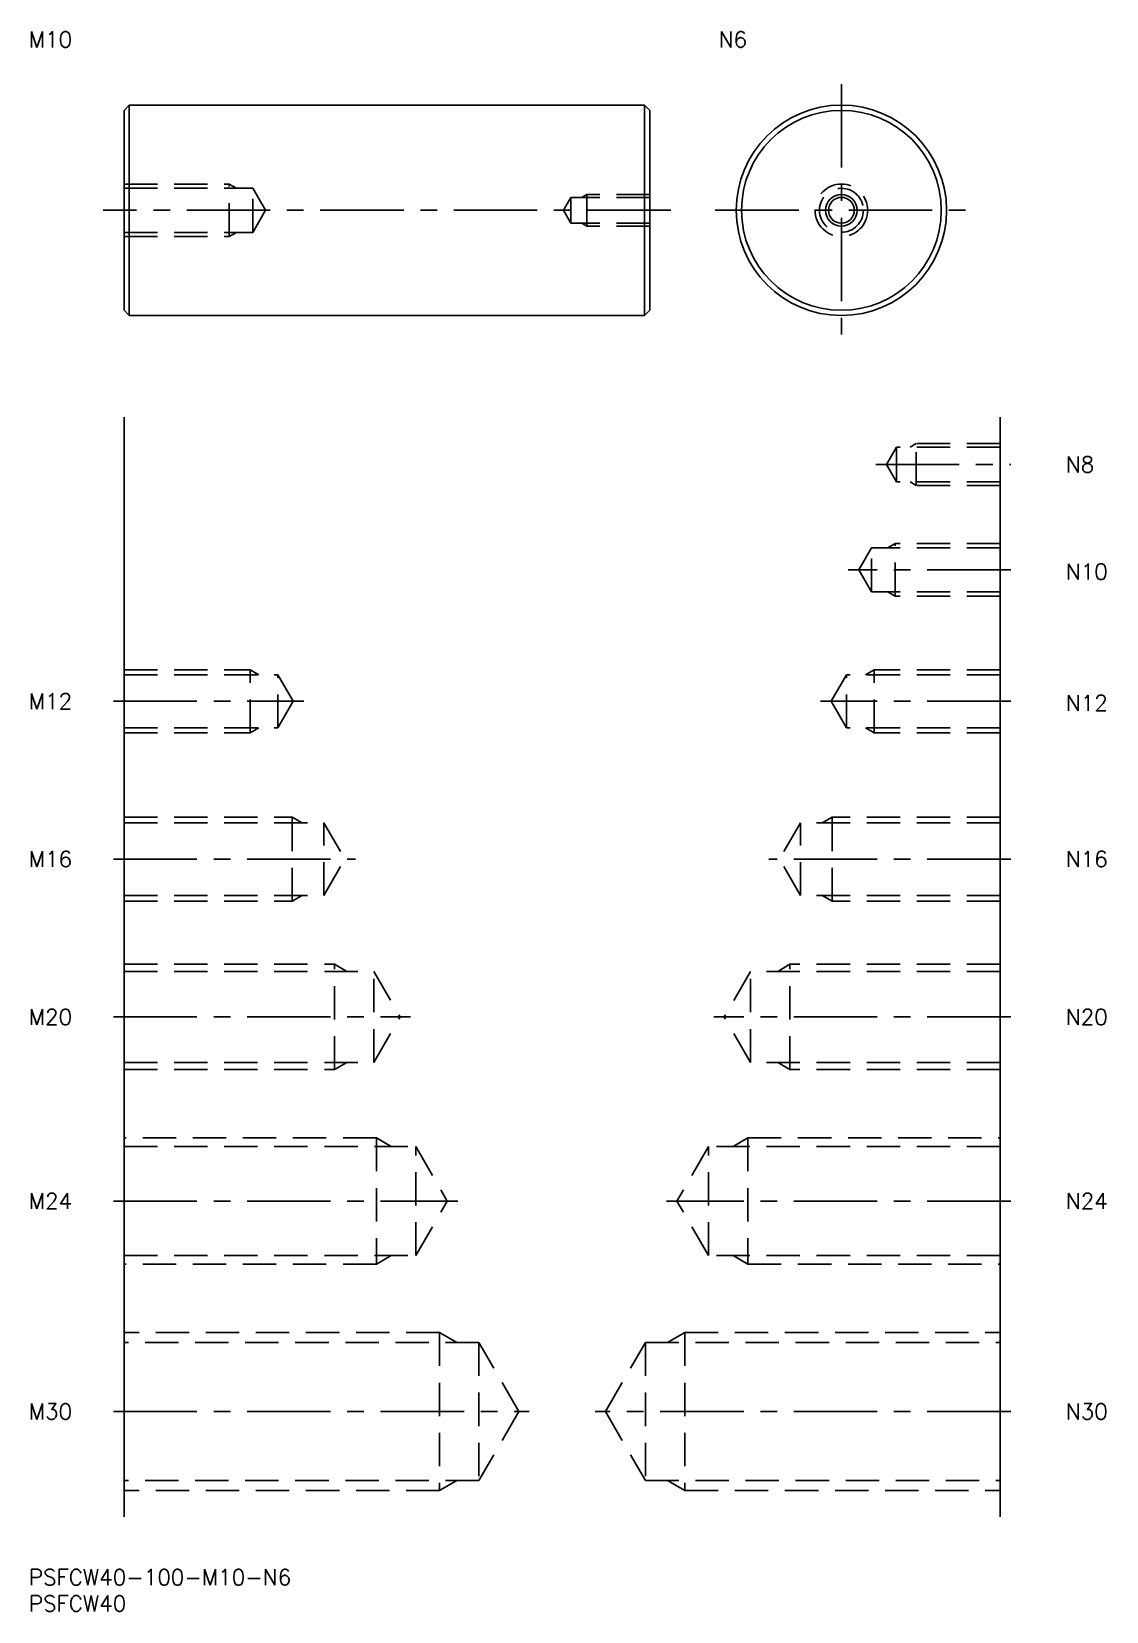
# Model space of a CAD drawing. Extents: x 1 to 205, y -8 to 292.
import ezdxf

# ---------------------------------------------------------------- set-up
doc = ezdxf.new("R2010")
doc.units = 0
doc.header["$LTSCALE"] = 0.5
doc.linetypes.add('CENTER', pattern=[50.8, 31.75, -6.35, 6.35, -6.35])
doc.linetypes.add('DASHED', pattern=[19.05, 12.7, -6.35])
for name, color, linetype in [('MSM_CENTER', 1, 'CENTER'), ('MSM_CONTINUOUS', 7, 'CONTINUOUS'), ('MSM_DASHED', 4, 'DASHED'), ('MSM_NARROW', 5, 'CONTINUOUS'), ('MSM_PART_NUMBER', 7, 'CONTINUOUS')]:
    doc.layers.add(name, color=color, linetype=linetype)
doc.styles.get("Standard").update_dxf_attribs({"font": 'txt.shx', "height": 3, "bigfont": 'bigfont.shx'})

# ---------------------------------------------------------------- blocks, each defined once
blk = doc.blocks.new('*U38')
at = {"layer": 'MSM_PART_NUMBER'}
blk.add_text('PSFCW40-100-M10-N6', height=3, dxfattribs=at).set_placement((0, -3))
blk = doc.blocks.new('*U39')
at = {"layer": 'MSM_PART_NUMBER'}
blk.add_text('PSFCW40', height=3, dxfattribs=at).set_placement((0, -8))
blk = doc.blocks.new('*U41')
at = {"layer": 'MSM_PART_NUMBER'}
blk.add_text('M12', height=3, dxfattribs=at).set_placement((0, 163.5))
blk = doc.blocks.new('*U42')
at = {"layer": 'MSM_PART_NUMBER'}
blk.add_text('M16', height=3, dxfattribs=at).set_placement((0, 133.5))
blk = doc.blocks.new('*U43')
at = {"layer": 'MSM_PART_NUMBER'}
blk.add_text('M20', height=3, dxfattribs=at).set_placement((0, 103.5))
blk = doc.blocks.new('*U44')
at = {"layer": 'MSM_PART_NUMBER'}
blk.add_text('M24', height=3, dxfattribs=at).set_placement((0, 68.5))
blk = doc.blocks.new('*U45')
at = {"layer": 'MSM_PART_NUMBER'}
blk.add_text('M30', height=3, dxfattribs=at).set_placement((0, 28.5))
blk = doc.blocks.new('*U46')
at = {"layer": 'MSM_PART_NUMBER'}
blk.add_text('M10', height=3, dxfattribs=at).set_placement((0, 289.29))
blk = doc.blocks.new('*U47')
at = {"layer": 'MSM_PART_NUMBER'}
blk.add_text('N16', height=3, dxfattribs=at).set_placement((197.23, 133.5))
blk = doc.blocks.new('*U48')
at = {"layer": 'MSM_PART_NUMBER'}
blk.add_text('N20', height=3, dxfattribs=at).set_placement((197.23, 103.5))
blk = doc.blocks.new('*U49')
at = {"layer": 'MSM_PART_NUMBER'}
blk.add_text('N24', height=3, dxfattribs=at).set_placement((197.23, 68.5))
blk = doc.blocks.new('*U50')
at = {"layer": 'MSM_PART_NUMBER'}
blk.add_text('N30', height=3, dxfattribs=at).set_placement((197.23, 28.5))
blk = doc.blocks.new('*U51')
at = {"layer": 'MSM_PART_NUMBER'}
blk.add_text('N10', height=3, dxfattribs=at).set_placement((197.23, 188.15))
blk = doc.blocks.new('*U52')
at = {"layer": 'MSM_PART_NUMBER'}
blk.add_text('N12', height=3, dxfattribs=at).set_placement((197.23, 163.15))
blk = doc.blocks.new('*U53')
at = {"layer": 'MSM_PART_NUMBER'}
blk.add_text('N8', height=3, dxfattribs=at).set_placement((197.23, 208.5))
blk = doc.blocks.new('*U54')
at = {"layer": 'MSM_PART_NUMBER'}
blk.add_text('N6', height=3, dxfattribs=at).set_placement((131.2, 289.29))

msp = doc.modelspace()

# ---------------------------------------------------------------- linework, layer by layer
at = {"layer": 'MSM_CENTER'}
for p, q in [((154.54, 282.32), (154.54, 234.32)), ((122.1, 258.32), (14.1, 258.32)), ((130.54, 258.32), (178.54, 258.32)), ((161.09, 210), (186.76, 210)), ((186.76, 190), (155.84, 190)), ((16.1, 165), (52.27, 165)), ((186.76, 165), (150.59, 165)), ((16.1, 135), (62.1, 135)), ((186.76, 135), (140.77, 135)), ((16.1, 105), (72.6, 105)), ((186.76, 105), (130.27, 105)), ((16.1, 70), (81.59, 70)), ((186.76, 70), (121.27, 70)), ((16.1, 30), (95.17, 30)), ((186.76, 30), (107.7, 30))]:
    msp.add_line(p, q, dxfattribs=at)
at = {"layer": 'MSM_CONTINUOUS'}
for p, q in [((18.1, 277.32), (19.1, 278.32)), ((18.1, 277.32), (18.1, 239.32)), ((19.1, 278.32), (117.1, 278.32)), ((19.1, 278.32), (19.1, 238.32)), ((117.1, 278.32), (118.1, 277.32)), ((117.1, 278.32), (117.1, 238.32)), ((118.1, 277.32), (118.1, 239.32)), ((18.1, 239.32), (19.1, 238.32)), ((19.1, 238.32), (117.1, 238.32)), ((118.1, 239.32), (117.1, 238.32)), ((18.1, 219), (18.1, 10)), ((184.76, 10), (184.76, 219))]:
    msp.add_line(p, q, dxfattribs=at)
for radius in [20, 19, 2.46]:
    msp.add_circle((154.54, 258.32), radius, dxfattribs=at)
at = {"layer": 'MSM_DASHED'}
for p, q in [((18.1, 263.32), (38.1, 263.32)), ((18.1, 262.5), (42.6, 262.5)), ((38.1, 253.32), (38.1, 263.32)), ((38.1, 263.32), (39.51, 262.5)), ((42.6, 254.13), (42.6, 262.5)), ((42.6, 262.5), (45.02, 258.32)), ((106.1, 261.32), (105.17, 260.77)), ((106.1, 255.32), (106.1, 261.32)), ((118.1, 261.32), (106.1, 261.32)), ((42.6, 254.13), (45.02, 258.32)), ((103.1, 260.77), (101.68, 258.32)), ((103.1, 255.86), (101.68, 258.32)), ((103.1, 255.86), (103.1, 260.77)), ((118.1, 260.77), (103.1, 260.77)), ((118.1, 255.86), (103.1, 255.86)), ((106.1, 255.32), (105.17, 255.86)), ((118.1, 255.32), (106.1, 255.32)), ((18.1, 254.13), (42.6, 254.13)), ((18.1, 253.32), (38.1, 253.32)), ((38.1, 253.32), (39.51, 254.13)), ((165.01, 213.32), (163.09, 210)), ((165.01, 206.68), (165.01, 213.32)), ((184.76, 213.32), (165.01, 213.32)), ((168.76, 214), (167.59, 213.32)), ((168.76, 206), (168.76, 214)), ((184.76, 214), (168.76, 214)), ((165.01, 206.68), (163.09, 210)), ((184.76, 206.68), (165.01, 206.68)), ((168.76, 206), (167.59, 206.68)), ((184.76, 206), (168.76, 206)), ((160.26, 194.19), (157.84, 190)), ((160.26, 185.81), (160.26, 194.19)), ((184.76, 194.19), (160.26, 194.19)), ((164.76, 195), (163.36, 194.19)), ((164.76, 185), (164.76, 195)), ((184.76, 195), (164.76, 195)), ((160.26, 185.81), (157.84, 190)), ((184.76, 185.81), (160.26, 185.81)), ((164.76, 185), (163.36, 185.81)), ((184.76, 185), (164.76, 185)), ((18.1, 171), (42.1, 171)), ((18.1, 170.05), (47.35, 170.05)), ((42.1, 159), (42.1, 171)), ((42.1, 171), (43.74, 170.05)), ((47.35, 159.95), (47.35, 170.05)), ((47.35, 170.05), (50.27, 165)), ((155.51, 170.05), (152.59, 165)), ((155.51, 159.95), (155.51, 170.05)), ((184.76, 170.05), (155.51, 170.05)), ((160.76, 171), (159.12, 170.05)), ((160.76, 159), (160.76, 171)), ((184.76, 171), (160.76, 171)), ((47.35, 159.95), (50.27, 165)), ((155.51, 159.95), (152.59, 165)), ((18.1, 159.95), (47.35, 159.95)), ((42.1, 159), (43.74, 159.95)), ((184.76, 159.95), (155.51, 159.95)), ((160.76, 159), (159.12, 159.95)), ((18.1, 159), (42.1, 159)), ((184.76, 159), (160.76, 159)), ((18.1, 143), (50.1, 143)), ((18.1, 141.92), (56.1, 141.92)), ((50.1, 127), (50.1, 143)), ((50.1, 143), (51.98, 141.92)), ((56.1, 128.08), (56.1, 141.92)), ((56.1, 141.92), (60.1, 135)), ((146.76, 141.92), (142.77, 135)), ((146.76, 128.08), (146.76, 141.92)), ((184.76, 141.92), (146.76, 141.92)), ((152.76, 143), (150.89, 141.92)), ((152.76, 127), (152.76, 143)), ((184.76, 143), (152.76, 143)), ((56.1, 128.08), (60.1, 135)), ((146.76, 128.08), (142.77, 135)), ((18.1, 128.08), (56.1, 128.08)), ((18.1, 127), (50.1, 127)), ((50.1, 127), (51.98, 128.08)), ((184.76, 128.08), (146.76, 128.08)), ((152.76, 127), (150.89, 128.08)), ((184.76, 127), (152.76, 127)), ((18.1, 115), (58.1, 115)), ((58.1, 95), (58.1, 115)), ((58.1, 115), (60.45, 113.65)), ((144.76, 115), (142.42, 113.65)), ((184.76, 115), (144.76, 115)), ((144.76, 95), (144.76, 115)), ((18.1, 113.65), (65.6, 113.65)), ((65.6, 113.65), (70.6, 105)), ((65.6, 96.35), (65.6, 113.65)), ((137.26, 113.65), (132.27, 105)), ((184.76, 113.65), (137.26, 113.65)), ((137.26, 96.35), (137.26, 113.65)), ((65.6, 96.35), (70.6, 105)), ((137.26, 96.35), (132.27, 105)), ((18.1, 96.35), (65.6, 96.35)), ((58.1, 95), (60.45, 96.35)), ((184.76, 96.35), (137.26, 96.35)), ((144.76, 95), (142.42, 96.35)), ((18.1, 95), (58.1, 95)), ((184.76, 95), (144.76, 95)), ((66.1, 82), (18.1, 82)), ((66.1, 82), (68.92, 80.38)), ((66.1, 82), (66.1, 58)), ((136.76, 82), (133.95, 80.38)), ((136.76, 82), (184.76, 82)), ((136.76, 82), (136.76, 58)), ((18.1, 80.38), (73.6, 80.38)), ((73.6, 59.62), (73.6, 80.38)), ((73.6, 80.38), (79.59, 70)), ((129.26, 80.38), (123.27, 70)), ((129.26, 59.62), (129.26, 80.38)), ((184.76, 80.38), (129.26, 80.38)), ((73.6, 59.62), (79.59, 70)), ((129.26, 59.62), (123.27, 70)), ((18.1, 59.62), (73.6, 59.62)), ((66.1, 58), (18.1, 58)), ((66.1, 58), (68.92, 59.62)), ((184.76, 59.62), (129.26, 59.62)), ((136.76, 58), (133.95, 59.62)), ((136.76, 58), (184.76, 58)), ((78.1, 45), (18.1, 45)), ((85.6, 43.11), (18.1, 43.11)), ((78.1, 45), (78.1, 15)), ((78.1, 45), (81.39, 43.11)), ((85.6, 43.11), (85.6, 16.89)), ((93.17, 30), (85.6, 43.11)), ((109.7, 30), (117.26, 43.11)), ((117.26, 43.11), (184.76, 43.11)), ((117.26, 43.11), (117.26, 16.89)), ((124.76, 45), (121.48, 43.11)), ((124.76, 45), (184.76, 45)), ((124.76, 45), (124.76, 15)), ((93.17, 30), (85.6, 16.89)), ((109.7, 30), (117.26, 16.89)), ((85.6, 16.89), (18.1, 16.89)), ((78.1, 15), (81.39, 16.89)), ((117.26, 16.89), (184.76, 16.89)), ((124.76, 15), (121.48, 16.89)), ((78.1, 15), (18.1, 15)), ((124.76, 15), (184.76, 15))]:
    msp.add_line(p, q, dxfattribs=at)
for radius in [5, 4.19]:
    msp.add_circle((154.54, 258.32), radius, dxfattribs=at)
at = {"layer": 'MSM_NARROW'}
msp.add_circle((154.54, 258.32), 3, dxfattribs=at)

# ---------------------------------------------------------------- block references
at = {"layer": 'MSM_CONTINUOUS'}
for name in ['*U46', '*U54', '*U53', '*U51', '*U41', '*U52', '*U42', '*U47', '*U43', '*U48', '*U44', '*U49', '*U45', '*U50', '*U38', '*U39']:
    msp.add_blockref(name, (0, 0), dxfattribs=at)

doc.saveas('drawing.dxf')
